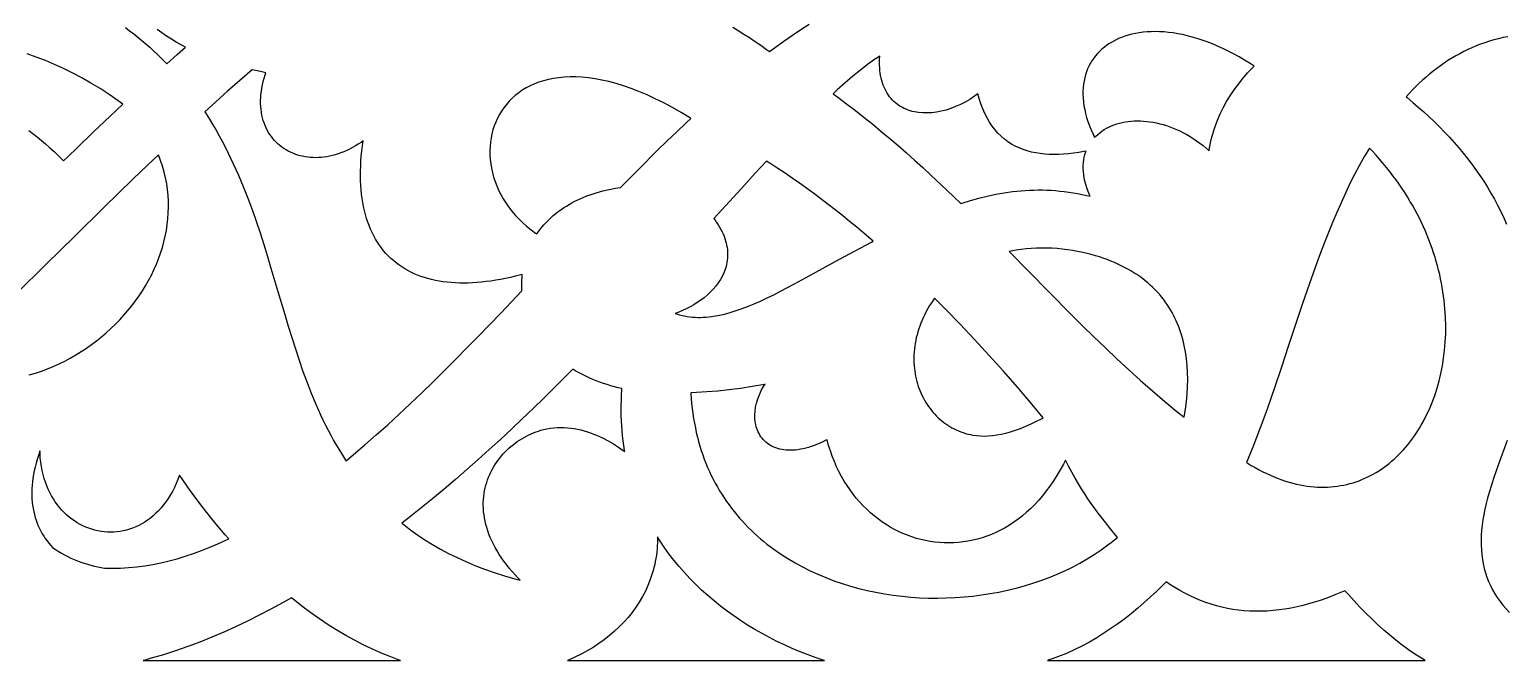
# Model space of a CAD drawing. Extents: x -340 to 340, y -265 to 265.
# Drawn here: x -66.6 to -1.4, y 155.2 to 183.1 of the extents above; entities that cross this region are included whole.
import ezdxf

# ---------------------------------------------------------------- set-up
doc = ezdxf.new("R2010")
doc.units = 0
doc.layers.add('LAYER_1', color=18, linetype='CONTINUOUS')

msp = doc.modelspace()

# ---------------------------------------------------------------- linework, layer by layer
at = {"layer": 'LAYER_1'}
for points in [[(-62.384, 183.176), (-62.202, 183.041), (-62.021, 182.901), (-61.842, 182.759), (-61.664, 182.612), (-61.489, 182.462), (-61.315, 182.308), (-61.143, 182.15), (-60.973, 181.988), (-60.805, 181.823), (-60.639, 181.653), (-60.563, 181.574), (-60.102, 181.984), (-59.727, 182.311), (-59.924, 182.413), (-60.142, 182.534), (-60.356, 182.663), (-60.567, 182.799), (-60.775, 182.943), (-60.98, 183.095)], [(-35.559, 183.197), (-35.314, 183.049), (-35.067, 182.895), (-34.818, 182.735), (-34.568, 182.568), (-34.316, 182.395), (-34.062, 182.215), (-33.927, 182.117), (-33.672, 182.308), (-33.297, 182.579), (-32.923, 182.841), (-32.548, 183.092), (-32.174, 183.333)], [(-1.312, 182.777), (-1.522, 182.734), (-1.728, 182.685), (-1.931, 182.632), (-2.131, 182.573), (-2.328, 182.509), (-2.521, 182.441), (-2.711, 182.367), (-2.899, 182.288), (-3.083, 182.205), (-3.264, 182.117), (-3.443, 182.024), (-3.618, 181.927), (-3.791, 181.825), (-3.961, 181.719), (-4.129, 181.609), (-4.294, 181.494), (-4.456, 181.375), (-4.616, 181.251), (-4.773, 181.124), (-4.927, 180.992), (-5.08, 180.857), (-5.23, 180.718), (-5.377, 180.575), (-5.522, 180.428), (-5.665, 180.277), (-5.806, 180.123), (-5.81, 180.119), (-5.767, 180.084), (-5.516, 179.875), (-5.27, 179.663), (-5.028, 179.448), (-4.792, 179.231), (-4.561, 179.01), (-4.335, 178.788), (-4.114, 178.562), (-3.899, 178.333), (-3.689, 178.101), (-3.485, 177.866), (-3.286, 177.628), (-3.094, 177.387), (-2.907, 177.142), (-2.725, 176.893), (-2.55, 176.642), (-2.381, 176.386), (-2.218, 176.128), (-2.061, 175.865), (-1.91, 175.598), (-1.766, 175.328), (-1.628, 175.054), (-1.496, 174.776), (-1.371, 174.494)], [(-66.658, 178.631), (-66.472, 178.492), (-66.286, 178.346), (-66.1, 178.193), (-65.913, 178.034), (-65.726, 177.868), (-65.539, 177.696), (-65.351, 177.516), (-65.163, 177.33), (-65.118, 177.283), (-64.904, 177.498), (-64.539, 177.856), (-63.802, 178.566), (-63.061, 179.265), (-62.498, 179.792), (-62.706, 179.944), (-63.107, 180.222), (-63.508, 180.482), (-63.911, 180.727), (-64.313, 180.957), (-64.716, 181.17), (-65.118, 181.369), (-65.521, 181.552), (-65.924, 181.721), (-66.326, 181.874), (-66.728, 182.013)], [(-66.634, 167.823), (-66.364, 167.904), (-66.098, 167.994), (-65.835, 168.093), (-65.575, 168.2), (-65.32, 168.316), (-65.069, 168.439), (-64.822, 168.57), (-64.579, 168.709), (-64.342, 168.855), (-64.109, 169.008), (-63.882, 169.168), (-63.66, 169.335), (-63.444, 169.508), (-63.233, 169.687), (-63.029, 169.873), (-62.831, 170.064), (-62.639, 170.26), (-62.454, 170.462), (-62.276, 170.669), (-62.105, 170.881), (-61.942, 171.097), (-61.786, 171.317), (-61.638, 171.542), (-61.498, 171.77), (-61.366, 172.002), (-61.242, 172.238), (-61.127, 172.476), (-61.021, 172.717), (-60.923, 172.962), (-60.835, 173.208), (-60.756, 173.457), (-60.687, 173.707), (-60.628, 173.96), (-60.579, 174.214), (-60.539, 174.469), (-60.51, 174.725), (-60.492, 174.983), (-60.484, 175.241), (-60.488, 175.499), (-60.502, 175.757), (-60.528, 176.016), (-60.565, 176.274), (-60.614, 176.533), (-60.675, 176.79), (-60.748, 177.047), (-60.834, 177.303), (-60.93, 177.552), (-61.412, 177.093), (-62.06, 176.472), (-63.345, 175.222), (-64.623, 173.965), (-65.899, 172.703), (-67.179, 171.437)], [(-1.35, 164.927), (-1.742, 163.835), (-1.942, 163.249), (-2.041, 162.944), (-2.139, 162.63), (-2.212, 162.38), (-2.277, 162.135), (-2.333, 161.893), (-2.381, 161.654), (-2.421, 161.419), (-2.453, 161.188), (-2.476, 160.96), (-2.491, 160.736), (-2.498, 160.515), (-2.496, 160.298), (-2.485, 160.085), (-2.466, 159.875), (-2.438, 159.669), (-2.401, 159.467), (-2.355, 159.268), (-2.301, 159.073), (-2.237, 158.882), (-2.164, 158.694), (-2.083, 158.51), (-1.991, 158.329), (-1.891, 158.152), (-1.78, 157.978), (-1.66, 157.808), (-1.53, 157.641), (-1.39, 157.477), (-1.24, 157.317)]]:
    msp.add_lwpolyline(points, dxfattribs=at)
for points in [[(-19.57, 178.325), (-19.519, 178.379), (-19.433, 178.459), (-19.343, 178.534), (-19.248, 178.604), (-19.148, 178.669), (-19.045, 178.729), (-18.937, 178.784), (-18.826, 178.834), (-18.711, 178.879), (-18.593, 178.919), (-18.472, 178.954), (-18.347, 178.984), (-18.22, 179.008), (-18.091, 179.028), (-17.958, 179.042), (-17.824, 179.051), (-17.688, 179.055), (-17.549, 179.053), (-17.409, 179.047), (-17.267, 179.034), (-17.124, 179.017), (-16.98, 178.994), (-16.834, 178.965), (-16.688, 178.931), (-16.541, 178.891), (-16.393, 178.846), (-16.245, 178.795), (-16.096, 178.738), (-15.948, 178.676), (-15.799, 178.608), (-15.651, 178.533), (-15.503, 178.453), (-15.356, 178.367), (-15.21, 178.275), (-15.065, 178.177), (-14.92, 178.072), (-14.778, 177.962), (-14.636, 177.845), (-14.515, 177.738), (-14.507, 177.79), (-14.48, 177.938), (-14.45, 178.086), (-14.416, 178.233), (-14.379, 178.379), (-14.338, 178.523), (-14.293, 178.667), (-14.245, 178.81), (-14.139, 179.09), (-14.019, 179.366), (-13.886, 179.638), (-13.739, 179.905), (-13.579, 180.168), (-13.406, 180.426), (-13.22, 180.68), (-13.022, 180.929), (-12.811, 181.174), (-12.588, 181.414), (-12.527, 181.475), (-12.699, 181.587), (-12.944, 181.738), (-13.187, 181.88), (-13.428, 182.013), (-13.667, 182.137), (-13.903, 182.252), (-14.137, 182.358), (-14.368, 182.456), (-14.596, 182.545), (-14.822, 182.625), (-15.044, 182.698), (-15.264, 182.762), (-15.479, 182.819), (-15.692, 182.867), (-15.901, 182.908), (-16.106, 182.942), (-16.307, 182.967), (-16.505, 182.986), (-16.698, 182.997), (-16.887, 183.002), (-17.072, 182.999), (-17.252, 182.99), (-17.428, 182.974), (-17.598, 182.952), (-17.765, 182.923), (-17.926, 182.888), (-18.082, 182.847), (-18.233, 182.8), (-18.379, 182.748), (-18.519, 182.69), (-18.654, 182.626), (-18.784, 182.557), (-18.907, 182.483), (-19.026, 182.403), (-19.138, 182.319), (-19.245, 182.23), (-19.345, 182.136), (-19.44, 182.038), (-19.528, 181.935), (-19.611, 181.828), (-19.687, 181.716), (-19.757, 181.6), (-19.821, 181.48), (-19.878, 181.355), (-19.928, 181.226), (-19.972, 181.094), (-20.009, 180.957), (-20.039, 180.816), (-20.062, 180.671), (-20.078, 180.522), (-20.086, 180.37), (-20.087, 180.214), (-20.08, 180.054), (-20.065, 179.891), (-20.042, 179.724), (-20.01, 179.554), (-19.971, 179.38), (-19.922, 179.204), (-19.865, 179.024), (-19.799, 178.842), (-19.725, 178.657), (-19.64, 178.469)], [(-19.949, 177.715), (-20.042, 177.697), (-20.271, 177.658), (-20.497, 177.626), (-20.719, 177.6), (-20.938, 177.581), (-21.154, 177.57), (-21.366, 177.567), (-21.573, 177.571), (-21.777, 177.584), (-21.977, 177.606), (-22.173, 177.637), (-22.364, 177.677), (-22.55, 177.727), (-22.731, 177.787), (-22.908, 177.858), (-23.079, 177.939), (-23.244, 178.031), (-23.402, 178.135), (-23.555, 178.249), (-23.701, 178.376), (-23.839, 178.514), (-23.971, 178.664), (-24.094, 178.826), (-24.211, 178.999), (-24.319, 179.185), (-24.419, 179.383), (-24.511, 179.593), (-24.596, 179.815), (-24.672, 180.051), (-24.726, 180.251), (-24.878, 180.141), (-25.085, 180.007), (-25.293, 179.887), (-25.503, 179.779), (-25.713, 179.685), (-25.924, 179.604), (-26.134, 179.536), (-26.343, 179.482), (-26.55, 179.442), (-26.755, 179.416), (-26.956, 179.404), (-27.154, 179.406), (-27.346, 179.423), (-27.442, 179.438), (-27.535, 179.456), (-27.627, 179.477), (-27.717, 179.503), (-27.806, 179.532), (-27.892, 179.566), (-27.977, 179.603), (-28.059, 179.645), (-28.14, 179.69), (-28.217, 179.74), (-28.293, 179.793), (-28.365, 179.851), (-28.435, 179.912), (-28.501, 179.977), (-28.565, 180.047), (-28.625, 180.12), (-28.682, 180.197), (-28.735, 180.278), (-28.785, 180.362), (-28.831, 180.45), (-28.873, 180.542), (-28.912, 180.638), (-28.946, 180.737), (-28.976, 180.839), (-29.003, 180.945), (-29.025, 181.054), (-29.043, 181.167), (-29.057, 181.283), (-29.066, 181.403), (-29.072, 181.526), (-29.072, 181.652), (-29.069, 181.782), (-29.06, 181.917), (-29.144, 181.863), (-29.293, 181.762), (-29.602, 181.541), (-29.92, 181.296), (-30.25, 181.027), (-30.59, 180.736), (-30.94, 180.423), (-31.122, 180.254), (-30.921, 180.108), (-30.527, 179.813), (-30.138, 179.514), (-29.753, 179.211), (-29.372, 178.903), (-28.995, 178.592), (-28.622, 178.278), (-28.252, 177.96), (-27.886, 177.639), (-27.523, 177.314), (-27.162, 176.988), (-26.805, 176.658), (-26.098, 175.993), (-25.485, 175.402), (-25.426, 175.42), (-25.056, 175.533), (-24.684, 175.637), (-24.313, 175.728), (-23.941, 175.808), (-23.568, 175.874), (-23.196, 175.927), (-23.008, 175.949), (-22.82, 175.967), (-22.632, 175.981), (-22.444, 175.991), (-22.255, 175.998), (-22.065, 176.001), (-21.875, 176), (-21.684, 175.995), (-21.492, 175.986), (-21.3, 175.973), (-21.106, 175.955), (-20.912, 175.934), (-20.717, 175.908), (-20.521, 175.877), (-20.324, 175.843), (-20.126, 175.803), (-19.927, 175.759), (-19.766, 175.72), (-19.796, 175.785), (-19.86, 175.939), (-19.915, 176.091), (-19.962, 176.24), (-20, 176.386), (-20.031, 176.53), (-20.054, 176.671), (-20.068, 176.81), (-20.075, 176.945), (-20.074, 177.078), (-20.066, 177.207), (-20.05, 177.333), (-20.027, 177.456), (-19.997, 177.575), (-19.959, 177.69)], [(-51.985, 176.212), (-51.995, 176.415), (-51.999, 176.622), (-51.998, 176.834), (-51.993, 177.05), (-51.982, 177.27), (-51.966, 177.494), (-51.945, 177.723), (-51.919, 177.956), (-51.891, 178.167), (-51.977, 178.106), (-52.103, 178.023), (-52.229, 177.945), (-52.356, 177.873), (-52.483, 177.807), (-52.61, 177.746), (-52.737, 177.691), (-52.864, 177.641), (-52.991, 177.596), (-53.117, 177.557), (-53.243, 177.523), (-53.368, 177.494), (-53.493, 177.471), (-53.617, 177.452), (-53.74, 177.439), (-53.862, 177.431), (-53.982, 177.428), (-54.102, 177.43), (-54.22, 177.438), (-54.336, 177.45), (-54.451, 177.466), (-54.563, 177.488), (-54.674, 177.515), (-54.783, 177.546), (-54.889, 177.582), (-54.994, 177.623), (-55.095, 177.668), (-55.194, 177.718), (-55.29, 177.772), (-55.383, 177.831), (-55.473, 177.894), (-55.56, 177.962), (-55.644, 178.033), (-55.724, 178.109), (-55.8, 178.189), (-55.872, 178.273), (-55.941, 178.361), (-56.005, 178.452), (-56.065, 178.548), (-56.121, 178.647), (-56.172, 178.749), (-56.219, 178.855), (-56.261, 178.965), (-56.298, 179.077), (-56.33, 179.193), (-56.357, 179.312), (-56.379, 179.434), (-56.396, 179.558), (-56.408, 179.686), (-56.414, 179.816), (-56.414, 179.949), (-56.409, 180.084), (-56.398, 180.222), (-56.382, 180.362), (-56.36, 180.505), (-56.331, 180.65), (-56.297, 180.797), (-56.256, 180.946), (-56.21, 181.097), (-56.18, 181.182), (-56.42, 181.231), (-56.791, 181.312), (-57.336, 180.84), (-57.876, 180.363), (-58.415, 179.881), (-58.884, 179.455), (-58.823, 179.363), (-58.673, 179.124), (-58.526, 178.884), (-58.385, 178.642), (-58.248, 178.399), (-58.115, 178.154), (-57.986, 177.908), (-57.861, 177.661), (-57.74, 177.412), (-57.622, 177.162), (-57.398, 176.66), (-57.186, 176.153), (-56.985, 175.644), (-56.795, 175.131), (-56.614, 174.617), (-56.441, 174.101), (-56.275, 173.583), (-56.114, 173.066), (-55.957, 172.548), (-55.652, 171.515), (-55.349, 170.489), (-55.196, 169.979), (-55.04, 169.473), (-54.88, 168.971), (-54.715, 168.473), (-54.543, 167.98), (-54.364, 167.493), (-54.176, 167.011), (-53.978, 166.536), (-53.769, 166.067), (-53.66, 165.837), (-53.548, 165.607), (-53.433, 165.38), (-53.314, 165.155), (-53.191, 164.932), (-53.065, 164.711), (-52.935, 164.492), (-52.801, 164.276), (-52.662, 164.062), (-52.642, 164.031), (-52.308, 164.307), (-51.806, 164.735), (-51.304, 165.175), (-50.802, 165.625), (-50.301, 166.085), (-49.8, 166.555), (-49.299, 167.033), (-48.799, 167.519), (-48.299, 168.012), (-47.799, 168.512), (-47.3, 169.017), (-46.802, 169.526), (-45.806, 170.558), (-44.873, 171.536), (-44.875, 171.581), (-44.88, 171.717), (-44.879, 171.856), (-44.875, 171.996), (-44.866, 172.137), (-44.853, 172.267), (-45.148, 172.189), (-45.373, 172.136), (-45.594, 172.088), (-45.812, 172.046), (-46.027, 172.008), (-46.238, 171.976), (-46.447, 171.948), (-46.652, 171.925), (-46.854, 171.907), (-47.054, 171.894), (-47.249, 171.886), (-47.442, 171.883), (-47.631, 171.885), (-47.817, 171.892), (-48, 171.904), (-48.179, 171.921), (-48.355, 171.943), (-48.527, 171.97), (-48.696, 172.001), (-48.862, 172.038), (-49.023, 172.08), (-49.182, 172.127), (-49.336, 172.179), (-49.487, 172.236), (-49.634, 172.299), (-49.777, 172.366), (-49.916, 172.438), (-50.051, 172.516), (-50.183, 172.598), (-50.31, 172.686), (-50.433, 172.778), (-50.551, 172.876), (-50.665, 172.978), (-50.775, 173.086), (-50.881, 173.198), (-50.982, 173.316), (-51.078, 173.438), (-51.17, 173.564), (-51.257, 173.696), (-51.339, 173.832), (-51.417, 173.973), (-51.489, 174.119), (-51.557, 174.269), (-51.621, 174.423), (-51.679, 174.582), (-51.733, 174.746), (-51.781, 174.914), (-51.825, 175.086), (-51.864, 175.263), (-51.898, 175.444), (-51.927, 175.63), (-51.952, 175.819), (-51.971, 176.014)], [(-44.854, 180.407), (-45.013, 180.297), (-45.163, 180.179), (-45.304, 180.054), (-45.435, 179.921), (-45.557, 179.783), (-45.67, 179.638), (-45.774, 179.487), (-45.868, 179.33), (-45.953, 179.169), (-46.028, 179.002), (-46.094, 178.832), (-46.151, 178.657), (-46.197, 178.478), (-46.235, 178.296), (-46.262, 178.111), (-46.28, 177.923), (-46.287, 177.733), (-46.285, 177.542), (-46.273, 177.349), (-46.251, 177.155), (-46.218, 176.96), (-46.176, 176.766), (-46.123, 176.571), (-46.059, 176.377), (-45.986, 176.184), (-45.902, 175.993), (-45.807, 175.803), (-45.702, 175.615), (-45.586, 175.43), (-45.459, 175.248), (-45.321, 175.069), (-45.173, 174.894), (-45.014, 174.724), (-44.843, 174.558), (-44.662, 174.396), (-44.469, 174.24), (-44.265, 174.09), (-44.215, 174.057), (-44.17, 174.124), (-44.084, 174.24), (-43.994, 174.353), (-43.901, 174.462), (-43.803, 174.568), (-43.702, 174.67), (-43.598, 174.769), (-43.491, 174.865), (-43.38, 174.956), (-43.266, 175.045), (-43.15, 175.129), (-43.031, 175.211), (-42.909, 175.289), (-42.785, 175.363), (-42.659, 175.434), (-42.531, 175.502), (-42.401, 175.566), (-42.269, 175.627), (-42.135, 175.684), (-41.999, 175.738), (-41.861, 175.789), (-41.585, 175.88), (-41.303, 175.958), (-41.018, 176.023), (-40.731, 176.074), (-40.515, 176.103), (-39.719, 176.913), (-38.876, 177.754), (-38.454, 178.166), (-38.033, 178.571), (-37.612, 178.97), (-37.403, 179.165), (-37.429, 179.178), (-37.836, 179.425), (-38.226, 179.647), (-38.608, 179.85), (-38.98, 180.035), (-39.344, 180.202), (-39.699, 180.353), (-40.045, 180.486), (-40.382, 180.603), (-40.71, 180.703), (-41.029, 180.789), (-41.338, 180.859), (-41.638, 180.914), (-41.929, 180.955), (-42.211, 180.983), (-42.483, 180.997), (-42.746, 180.998), (-42.999, 180.988), (-43.243, 180.965), (-43.478, 180.93), (-43.702, 180.885), (-43.918, 180.829), (-44.124, 180.763), (-44.32, 180.688), (-44.508, 180.603), (-44.685, 180.509)], [(-4.153, 171.305), (-4.18, 171.495), (-4.212, 171.685), (-4.246, 171.875), (-4.285, 172.066), (-4.327, 172.258), (-4.373, 172.449), (-4.422, 172.641), (-4.476, 172.833), (-4.533, 173.025), (-4.594, 173.218), (-4.659, 173.41), (-4.728, 173.603), (-4.801, 173.795), (-4.878, 173.987), (-4.959, 174.179), (-5.043, 174.371), (-5.132, 174.562), (-5.225, 174.753), (-5.323, 174.944), (-5.424, 175.134), (-5.53, 175.323), (-5.639, 175.512), (-5.754, 175.7), (-5.872, 175.888), (-5.995, 176.075), (-6.122, 176.261), (-6.253, 176.446), (-6.389, 176.63), (-6.529, 176.813), (-6.674, 176.995), (-6.824, 177.176), (-6.978, 177.356), (-7.136, 177.534), (-7.299, 177.712), (-7.434, 177.853), (-7.648, 177.49), (-7.869, 177.095), (-8.083, 176.691), (-8.29, 176.28), (-8.491, 175.861), (-8.686, 175.436), (-8.876, 175.004), (-9.061, 174.567), (-9.241, 174.125), (-9.416, 173.679), (-9.588, 173.228), (-9.756, 172.774), (-9.92, 172.318), (-10.082, 171.859), (-10.399, 170.935), (-10.708, 170.009), (-11.013, 169.084), (-11.317, 168.164), (-11.622, 167.255), (-11.933, 166.359), (-12.091, 165.918), (-12.252, 165.482), (-12.415, 165.051), (-12.582, 164.627), (-12.752, 164.209), (-12.86, 163.955), (-12.826, 163.933), (-12.652, 163.827), (-12.48, 163.727), (-12.308, 163.633), (-12.138, 163.545), (-11.969, 163.463), (-11.8, 163.386), (-11.633, 163.314), (-11.467, 163.248), (-11.302, 163.188), (-11.139, 163.133), (-10.976, 163.083), (-10.815, 163.039), (-10.655, 163), (-10.497, 162.965), (-10.339, 162.936), (-10.184, 162.912), (-10.029, 162.893), (-9.876, 162.878), (-9.724, 162.869), (-9.574, 162.864), (-9.425, 162.863), (-9.278, 162.868), (-9.132, 162.876), (-8.988, 162.89), (-8.845, 162.907), (-8.704, 162.929), (-8.564, 162.955), (-8.426, 162.986), (-8.29, 163.02), (-8.155, 163.059), (-8.022, 163.102), (-7.89, 163.149), (-7.76, 163.2), (-7.632, 163.254), (-7.506, 163.313), (-7.381, 163.375), (-7.258, 163.441), (-7.137, 163.511), (-7.018, 163.585), (-6.9, 163.662), (-6.785, 163.743), (-6.671, 163.827), (-6.559, 163.915), (-6.45, 164.006), (-6.342, 164.1), (-6.236, 164.198), (-6.132, 164.299), (-6.031, 164.403), (-5.931, 164.51), (-5.834, 164.621), (-5.739, 164.734), (-5.646, 164.851), (-5.556, 164.97), (-5.467, 165.093), (-5.382, 165.218), (-5.298, 165.346), (-5.217, 165.476), (-5.138, 165.609), (-5.063, 165.744), (-4.917, 166.025), (-4.783, 166.314), (-4.659, 166.612), (-4.545, 166.919), (-4.443, 167.234), (-4.353, 167.557), (-4.274, 167.888), (-4.207, 168.225), (-4.152, 168.569), (-4.109, 168.919), (-4.079, 169.274), (-4.062, 169.634), (-4.059, 169.999), (-4.068, 170.368), (-4.092, 170.741), (-4.129, 171.117)], [(-32.184, 172.198), (-30.848, 172.937), (-30.149, 173.317), (-29.43, 173.694), (-29.352, 173.735), (-29.447, 173.817), (-29.762, 174.086), (-30.078, 174.351), (-30.394, 174.611), (-30.711, 174.867), (-31.027, 175.118), (-31.343, 175.364), (-31.66, 175.605), (-31.977, 175.842), (-32.294, 176.074), (-32.611, 176.302), (-32.928, 176.524), (-33.246, 176.742), (-33.564, 176.955), (-33.881, 177.163), (-34.06, 177.277), (-34.561, 176.738), (-35.192, 176.053), (-36.393, 174.738), (-36.34, 174.668), (-36.268, 174.565), (-36.2, 174.462), (-36.138, 174.359), (-36.082, 174.257), (-36.03, 174.156), (-35.984, 174.055), (-35.942, 173.954), (-35.906, 173.854), (-35.874, 173.754), (-35.848, 173.655), (-35.826, 173.557), (-35.809, 173.459), (-35.796, 173.362), (-35.788, 173.266), (-35.784, 173.171), (-35.785, 173.077), (-35.791, 172.984), (-35.8, 172.892), (-35.813, 172.801), (-35.831, 172.711), (-35.852, 172.623), (-35.878, 172.534), (-35.938, 172.367), (-36.012, 172.203), (-36.098, 172.046), (-36.196, 171.895), (-36.304, 171.75), (-36.422, 171.612), (-36.548, 171.481), (-36.682, 171.356), (-36.824, 171.238), (-36.971, 171.126), (-37.124, 171.021), (-37.282, 170.923), (-37.444, 170.832), (-37.609, 170.748), (-37.777, 170.671), (-37.946, 170.602), (-38.095, 170.547), (-38.023, 170.522), (-37.911, 170.487), (-37.798, 170.457), (-37.685, 170.431), (-37.57, 170.41), (-37.455, 170.393), (-37.338, 170.38), (-37.221, 170.372), (-37.102, 170.367), (-36.982, 170.367), (-36.861, 170.371), (-36.739, 170.378), (-36.616, 170.389), (-36.493, 170.404), (-36.238, 170.445), (-35.981, 170.501), (-35.718, 170.569), (-35.45, 170.651), (-35.178, 170.745), (-34.9, 170.85), (-34.618, 170.966), (-34.331, 171.092), (-34.039, 171.228), (-33.742, 171.372), (-33.441, 171.524), (-32.822, 171.85)], [(-19.189, 172.981), (-19.361, 173.038), (-19.538, 173.092), (-19.719, 173.143), (-19.905, 173.191), (-20.095, 173.236), (-20.321, 173.283), (-20.548, 173.324), (-20.775, 173.359), (-21.004, 173.387), (-21.232, 173.408), (-21.461, 173.423), (-21.689, 173.431), (-21.917, 173.433), (-22.144, 173.428), (-22.37, 173.416), (-22.595, 173.397), (-22.818, 173.371), (-23.04, 173.339), (-23.259, 173.299), (-23.352, 173.279), (-21.6, 171.499), (-20.604, 170.496), (-20.103, 169.999), (-19.6, 169.507), (-19.093, 169.018), (-18.582, 168.534), (-18.064, 168.055), (-17.54, 167.582), (-17.009, 167.114), (-16.469, 166.652), (-15.92, 166.197), (-15.617, 165.955), (-15.613, 165.974), (-15.559, 166.312), (-15.516, 166.645), (-15.485, 166.974), (-15.466, 167.298), (-15.458, 167.617), (-15.463, 167.931), (-15.481, 168.239), (-15.511, 168.541), (-15.553, 168.838), (-15.579, 168.982), (-15.608, 169.126), (-15.641, 169.268), (-15.677, 169.408), (-15.716, 169.546), (-15.758, 169.683), (-15.804, 169.818), (-15.853, 169.95), (-15.906, 170.081), (-15.961, 170.21), (-16.021, 170.337), (-16.083, 170.462), (-16.149, 170.585), (-16.219, 170.706), (-16.292, 170.825), (-16.369, 170.942), (-16.449, 171.057), (-16.533, 171.169), (-16.62, 171.28), (-16.711, 171.388), (-16.806, 171.494), (-16.905, 171.597), (-17.007, 171.699), (-17.113, 171.798), (-17.223, 171.895), (-17.337, 171.989), (-17.455, 172.081), (-17.577, 172.17), (-17.703, 172.257), (-17.833, 172.342), (-17.967, 172.424), (-18.105, 172.503), (-18.247, 172.579), (-18.393, 172.653), (-18.544, 172.725), (-18.699, 172.793), (-18.858, 172.859), (-19.021, 172.922)], [(-22.378, 165.658), (-22.135, 165.775), (-21.885, 165.904), (-21.838, 165.93), (-22.324, 166.513), (-22.962, 167.261), (-23.6, 167.99), (-24.237, 168.701), (-24.875, 169.394), (-25.515, 170.07), (-26.158, 170.73), (-26.641, 171.212), (-26.692, 171.141), (-26.778, 171.014), (-26.859, 170.886), (-26.935, 170.758), (-27.007, 170.63), (-27.074, 170.502), (-27.136, 170.373), (-27.194, 170.244), (-27.247, 170.115), (-27.296, 169.987), (-27.34, 169.858), (-27.38, 169.73), (-27.416, 169.602), (-27.448, 169.474), (-27.475, 169.347), (-27.498, 169.22), (-27.518, 169.093), (-27.533, 168.968), (-27.544, 168.843), (-27.552, 168.719), (-27.556, 168.595), (-27.556, 168.473), (-27.552, 168.352), (-27.544, 168.232), (-27.533, 168.112), (-27.519, 167.995), (-27.5, 167.878), (-27.479, 167.763), (-27.454, 167.649), (-27.425, 167.537), (-27.394, 167.426), (-27.359, 167.317), (-27.32, 167.21), (-27.279, 167.104), (-27.235, 167.001), (-27.187, 166.899), (-27.137, 166.8), (-27.084, 166.702), (-27.027, 166.607), (-26.968, 166.514), (-26.907, 166.423), (-26.842, 166.335), (-26.775, 166.249), (-26.705, 166.166), (-26.633, 166.086), (-26.558, 166.008), (-26.48, 165.933), (-26.401, 165.86), (-26.318, 165.791), (-26.234, 165.725), (-26.147, 165.661), (-26.058, 165.601), (-25.967, 165.544), (-25.874, 165.49), (-25.779, 165.439), (-25.681, 165.392), (-25.582, 165.349), (-25.481, 165.308), (-25.377, 165.272), (-25.272, 165.239), (-25.165, 165.21), (-25.056, 165.184), (-24.947, 165.163), (-24.785, 165.14), (-24.619, 165.126), (-24.447, 165.122), (-24.268, 165.128), (-24.084, 165.143), (-23.894, 165.169), (-23.697, 165.205), (-23.494, 165.252), (-23.284, 165.31), (-23.068, 165.38), (-22.845, 165.461), (-22.615, 165.553)], [(-45.178, 158.806), (-44.944, 158.744), (-45.026, 158.827), (-45.17, 158.98), (-45.306, 159.133), (-45.434, 159.285), (-45.555, 159.437), (-45.669, 159.589), (-45.776, 159.74), (-45.875, 159.891), (-45.967, 160.041), (-46.052, 160.19), (-46.131, 160.339), (-46.203, 160.487), (-46.268, 160.635), (-46.326, 160.781), (-46.378, 160.927), (-46.424, 161.072), (-46.464, 161.215), (-46.497, 161.358), (-46.525, 161.499), (-46.546, 161.639), (-46.562, 161.778), (-46.572, 161.915), (-46.577, 162.051), (-46.576, 162.185), (-46.57, 162.317), (-46.558, 162.448), (-46.542, 162.577), (-46.52, 162.704), (-46.494, 162.829), (-46.463, 162.951), (-46.428, 163.072), (-46.388, 163.191), (-46.344, 163.307), (-46.296, 163.421), (-46.243, 163.532), (-46.187, 163.641), (-46.128, 163.748), (-46.064, 163.852), (-45.998, 163.953), (-45.927, 164.052), (-45.854, 164.147), (-45.778, 164.24), (-45.699, 164.331), (-45.617, 164.418), (-45.532, 164.502), (-45.445, 164.583), (-45.356, 164.662), (-45.264, 164.737), (-45.17, 164.809), (-45.074, 164.878), (-44.977, 164.943), (-44.877, 165.005), (-44.776, 165.064), (-44.673, 165.12), (-44.569, 165.172), (-44.463, 165.22), (-44.357, 165.265), (-44.249, 165.307), (-44.14, 165.344), (-44.031, 165.378), (-43.92, 165.409), (-43.768, 165.443), (-43.614, 165.47), (-43.461, 165.488), (-43.308, 165.499), (-43.156, 165.503), (-43.004, 165.499), (-42.854, 165.489), (-42.704, 165.473), (-42.556, 165.451), (-42.41, 165.423), (-42.265, 165.39), (-42.122, 165.352), (-41.981, 165.31), (-41.842, 165.263), (-41.705, 165.212), (-41.571, 165.158), (-41.439, 165.101), (-41.309, 165.04), (-41.061, 164.912), (-40.825, 164.775), (-40.602, 164.632), (-40.395, 164.485), (-40.326, 164.432), (-40.336, 164.487), (-40.37, 164.7), (-40.399, 164.914), (-40.424, 165.131), (-40.445, 165.349), (-40.462, 165.57), (-40.475, 165.791), (-40.483, 166.015), (-40.486, 166.24), (-40.485, 166.467), (-40.479, 166.696), (-40.469, 166.927), (-40.455, 167.159), (-40.45, 167.217), (-40.613, 167.255), (-40.78, 167.298), (-40.945, 167.345), (-41.109, 167.395), (-41.27, 167.449), (-41.43, 167.505), (-41.588, 167.566), (-41.744, 167.629), (-41.897, 167.695), (-42.048, 167.765), (-42.197, 167.839), (-42.343, 167.915), (-42.487, 167.995), (-42.627, 168.077), (-42.973, 167.728), (-43.437, 167.264), (-43.905, 166.802), (-44.378, 166.342), (-44.855, 165.884), (-45.337, 165.428), (-45.822, 164.976), (-46.312, 164.527), (-46.806, 164.082), (-47.304, 163.641), (-47.806, 163.206), (-48.311, 162.775), (-48.821, 162.351), (-49.335, 161.933), (-49.852, 161.521), (-50.174, 161.271), (-50.08, 161.194), (-49.783, 160.967), (-49.474, 160.746), (-49.153, 160.532), (-48.819, 160.326), (-48.472, 160.126), (-48.111, 159.933), (-47.737, 159.748), (-47.348, 159.571), (-46.945, 159.402), (-46.527, 159.24), (-46.093, 159.087), (-45.644, 158.942)], [(-19.584, 159.886), (-19.278, 160.091), (-18.981, 160.306), (-18.837, 160.417), (-18.694, 160.53), (-18.563, 160.639), (-18.872, 161.018), (-19.242, 161.488), (-19.41, 161.708), (-19.568, 161.923), (-19.719, 162.135), (-19.864, 162.347), (-20.005, 162.563), (-20.145, 162.785), (-20.284, 163.016), (-20.426, 163.26), (-20.571, 163.519), (-20.722, 163.797), (-20.862, 164.063), (-20.952, 163.882), (-21.093, 163.624), (-21.239, 163.376), (-21.39, 163.138), (-21.546, 162.91), (-21.706, 162.693), (-21.872, 162.486), (-22.041, 162.289), (-22.215, 162.102), (-22.393, 161.925), (-22.574, 161.758), (-22.759, 161.601), (-22.947, 161.454), (-23.138, 161.317), (-23.332, 161.189), (-23.529, 161.071), (-23.727, 160.963), (-23.928, 160.864), (-24.131, 160.775), (-24.336, 160.696), (-24.542, 160.626), (-24.749, 160.565), (-24.957, 160.514), (-25.166, 160.472), (-25.375, 160.439), (-25.585, 160.415), (-25.795, 160.4), (-26.004, 160.394), (-26.213, 160.398), (-26.421, 160.409), (-26.629, 160.43), (-26.835, 160.459), (-27.04, 160.497), (-27.243, 160.544), (-27.444, 160.599), (-27.644, 160.662), (-27.841, 160.733), (-28.036, 160.813), (-28.228, 160.9), (-28.417, 160.996), (-28.603, 161.1), (-28.785, 161.211), (-28.964, 161.33), (-29.139, 161.457), (-29.31, 161.592), (-29.477, 161.734), (-29.639, 161.883), (-29.797, 162.04), (-29.95, 162.204), (-30.098, 162.375), (-30.24, 162.554), (-30.377, 162.739), (-30.508, 162.932), (-30.633, 163.131), (-30.752, 163.337), (-30.864, 163.549), (-30.97, 163.768), (-31.069, 163.994), (-31.161, 164.226), (-31.246, 164.465), (-31.323, 164.709), (-31.393, 164.961), (-31.44, 164.936), (-31.575, 164.87), (-31.708, 164.809), (-31.839, 164.754), (-31.967, 164.705), (-32.092, 164.661), (-32.215, 164.622), (-32.335, 164.588), (-32.452, 164.56), (-32.567, 164.536), (-32.68, 164.518), (-32.789, 164.504), (-32.896, 164.496), (-33.001, 164.492), (-33.103, 164.493), (-33.202, 164.498), (-33.298, 164.509), (-33.391, 164.523), (-33.482, 164.543), (-33.57, 164.567), (-33.654, 164.595), (-33.736, 164.627), (-33.814, 164.664), (-33.889, 164.705), (-33.96, 164.75), (-34.028, 164.798), (-34.092, 164.85), (-34.153, 164.906), (-34.209, 164.965), (-34.262, 165.027), (-34.311, 165.093), (-34.356, 165.16), (-34.396, 165.231), (-34.433, 165.304), (-34.466, 165.379), (-34.494, 165.456), (-34.519, 165.535), (-34.539, 165.615), (-34.556, 165.697), (-34.569, 165.781), (-34.577, 165.866), (-34.582, 165.952), (-34.583, 166.041), (-34.573, 166.216), (-34.548, 166.396), (-34.508, 166.579), (-34.452, 166.762), (-34.381, 166.946), (-34.295, 167.129), (-34.193, 167.312), (-34.129, 167.409), (-34.158, 167.403), (-34.695, 167.309), (-35.218, 167.23), (-35.726, 167.164), (-36.219, 167.112), (-36.699, 167.073), (-37.163, 167.046), (-37.409, 167.038), (-37.407, 167.009), (-37.392, 166.782), (-37.373, 166.557), (-37.349, 166.337), (-37.32, 166.119), (-37.288, 165.904), (-37.251, 165.692), (-37.21, 165.483), (-37.166, 165.277), (-37.117, 165.074), (-37.064, 164.875), (-37.007, 164.678), (-36.946, 164.484), (-36.881, 164.293), (-36.813, 164.105), (-36.741, 163.92), (-36.666, 163.738), (-36.586, 163.559), (-36.504, 163.383), (-36.417, 163.21), (-36.328, 163.039), (-36.235, 162.872), (-36.138, 162.707), (-36.039, 162.546), (-35.936, 162.387), (-35.83, 162.231), (-35.721, 162.078), (-35.609, 161.927), (-35.494, 161.78), (-35.376, 161.636), (-35.255, 161.494), (-35.131, 161.355), (-35.004, 161.219), (-34.875, 161.086), (-34.743, 160.955), (-34.609, 160.828), (-34.471, 160.703), (-34.332, 160.581), (-34.189, 160.462), (-34.045, 160.345), (-33.898, 160.232), (-33.748, 160.121), (-33.597, 160.013), (-33.443, 159.908), (-33.287, 159.805), (-33.13, 159.706), (-32.807, 159.515), (-32.477, 159.335), (-32.14, 159.166), (-31.796, 159.009), (-31.446, 158.862), (-31.09, 158.727), (-30.728, 158.602), (-30.361, 158.489), (-29.99, 158.387), (-29.614, 158.295), (-29.235, 158.215), (-28.853, 158.145), (-28.467, 158.087), (-28.08, 158.039), (-27.69, 158.002), (-27.3, 157.976), (-26.908, 157.961), (-26.516, 157.957), (-26.124, 157.963), (-25.732, 157.98), (-25.341, 158.008), (-24.951, 158.047), (-24.564, 158.096), (-24.178, 158.156), (-23.796, 158.227), (-23.416, 158.308), (-23.041, 158.4), (-22.669, 158.502), (-22.302, 158.614), (-21.94, 158.737), (-21.583, 158.87), (-21.232, 159.014), (-20.888, 159.168), (-20.551, 159.332), (-20.22, 159.507), (-19.898, 159.691)], [(-64.757, 161.45), (-64.872, 161.54), (-64.984, 161.637), (-65.092, 161.739), (-65.196, 161.848), (-65.297, 161.962), (-65.392, 162.083), (-65.484, 162.209), (-65.57, 162.341), (-65.652, 162.479), (-65.728, 162.622), (-65.799, 162.771), (-65.864, 162.925), (-65.923, 163.085), (-65.977, 163.25), (-66.024, 163.42), (-66.065, 163.595), (-66.099, 163.775), (-66.126, 163.961), (-66.147, 164.151), (-66.16, 164.346), (-66.163, 164.463), (-66.172, 164.439), (-66.232, 164.264), (-66.287, 164.091), (-66.335, 163.921), (-66.378, 163.753), (-66.415, 163.587), (-66.446, 163.423), (-66.472, 163.262), (-66.493, 163.103), (-66.508, 162.947), (-66.518, 162.793), (-66.522, 162.641), (-66.521, 162.492), (-66.515, 162.346), (-66.504, 162.203), (-66.488, 162.062), (-66.467, 161.923), (-66.441, 161.788), (-66.411, 161.655), (-66.375, 161.525), (-66.335, 161.398), (-66.291, 161.273), (-66.241, 161.152), (-66.187, 161.033), (-66.129, 160.917), (-66.066, 160.804), (-65.999, 160.694), (-65.927, 160.587), (-65.851, 160.483), (-65.77, 160.382), (-65.686, 160.284), (-65.609, 160.202), (-65.49, 160.121), (-65.353, 160.033), (-65.215, 159.95), (-65.076, 159.872), (-64.935, 159.798), (-64.794, 159.729), (-64.65, 159.664), (-64.506, 159.604), (-64.36, 159.549), (-64.213, 159.497), (-64.064, 159.451), (-63.914, 159.408), (-63.763, 159.37), (-63.61, 159.336), (-63.455, 159.307), (-63.31, 159.284), (-63.142, 159.279), (-62.964, 159.277), (-62.605, 159.284), (-62.248, 159.305), (-61.89, 159.339), (-61.532, 159.386), (-61.174, 159.446), (-60.816, 159.519), (-60.457, 159.604), (-60.099, 159.701), (-59.741, 159.81), (-59.382, 159.931), (-59.024, 160.063), (-58.665, 160.206), (-58.307, 160.36), (-57.948, 160.524), (-57.825, 160.584), (-57.979, 160.757), (-58.308, 161.141), (-58.634, 161.538), (-58.957, 161.949), (-59.278, 162.375), (-59.597, 162.817), (-59.913, 163.274), (-59.995, 163.397), (-60.067, 163.204), (-60.144, 163.02), (-60.226, 162.843), (-60.313, 162.674), (-60.405, 162.513), (-60.501, 162.359), (-60.602, 162.213), (-60.706, 162.075), (-60.815, 161.944), (-60.927, 161.821), (-61.043, 161.706), (-61.162, 161.598), (-61.284, 161.498), (-61.409, 161.405), (-61.537, 161.32), (-61.667, 161.242), (-61.799, 161.172), (-61.933, 161.11), (-62.068, 161.055), (-62.205, 161.007), (-62.344, 160.967), (-62.483, 160.934), (-62.622, 160.908), (-62.763, 160.89), (-62.903, 160.879), (-63.043, 160.875), (-63.183, 160.878), (-63.323, 160.889), (-63.461, 160.906), (-63.599, 160.93), (-63.736, 160.961), (-63.871, 160.999), (-64.004, 161.044), (-64.136, 161.096), (-64.265, 161.154), (-64.392, 161.218), (-64.517, 161.289), (-64.638, 161.367)], [(-31.507, 155.2), (-31.517, 155.203), (-31.875, 155.323), (-32.229, 155.452), (-32.579, 155.588), (-32.925, 155.733), (-33.266, 155.885), (-33.603, 156.046), (-33.935, 156.214), (-34.262, 156.39), (-34.583, 156.574), (-34.899, 156.765), (-35.209, 156.964), (-35.513, 157.171), (-35.81, 157.385), (-36.101, 157.606), (-36.385, 157.835), (-36.662, 158.071), (-36.931, 158.314), (-37.193, 158.565), (-37.446, 158.822), (-37.692, 159.087), (-37.928, 159.358), (-38.157, 159.637), (-38.376, 159.922), (-38.586, 160.214), (-38.786, 160.512), (-38.884, 160.668), (-38.882, 160.558), (-38.885, 160.415), (-38.891, 160.273), (-38.901, 160.132), (-38.914, 159.992), (-38.932, 159.853), (-38.953, 159.714), (-38.978, 159.577), (-39.006, 159.441), (-39.038, 159.306), (-39.073, 159.172), (-39.112, 159.039), (-39.155, 158.908), (-39.201, 158.776), (-39.303, 158.521), (-39.418, 158.27), (-39.546, 158.024), (-39.687, 157.785), (-39.841, 157.552), (-40.006, 157.325), (-40.183, 157.105), (-40.372, 156.893), (-40.571, 156.688), (-40.782, 156.49), (-41.003, 156.3), (-41.234, 156.119), (-41.475, 155.946), (-41.726, 155.781), (-41.986, 155.625), (-42.255, 155.479), (-42.533, 155.342), (-42.819, 155.214), (-42.855, 155.2)], [(-4.964, 155.2), (-5.132, 155.299), (-5.419, 155.481), (-5.703, 155.674), (-5.982, 155.878), (-6.259, 156.091), (-6.532, 156.313), (-6.801, 156.545), (-7.068, 156.786), (-7.331, 157.035), (-7.592, 157.293), (-7.85, 157.558), (-8.105, 157.831), (-8.358, 158.112), (-8.51, 158.286), (-8.664, 158.218), (-8.952, 158.099), (-9.237, 157.988), (-9.519, 157.887), (-9.799, 157.795), (-10.076, 157.712), (-10.351, 157.638), (-10.623, 157.573), (-10.892, 157.517), (-11.16, 157.471), (-11.425, 157.433), (-11.687, 157.405), (-11.947, 157.386), (-12.205, 157.375), (-12.461, 157.374), (-12.714, 157.382), (-12.965, 157.399), (-13.214, 157.425), (-13.46, 157.46), (-13.705, 157.503), (-13.947, 157.556), (-14.187, 157.618), (-14.424, 157.688), (-14.66, 157.768), (-14.893, 157.856), (-15.124, 157.953), (-15.353, 158.058), (-15.58, 158.172), (-15.805, 158.295), (-16.028, 158.426), (-16.249, 158.566), (-16.414, 158.677), (-16.558, 158.532), (-16.825, 158.271), (-17.098, 158.015), (-17.376, 157.764), (-17.659, 157.519), (-17.947, 157.28), (-18.242, 157.048), (-18.542, 156.824), (-18.848, 156.608), (-19.16, 156.401), (-19.478, 156.203), (-19.803, 156.015), (-20.134, 155.837), (-20.472, 155.671), (-20.817, 155.516), (-21.168, 155.373), (-21.397, 155.288), (-21.626, 155.207), (-21.645, 155.2)], [(-61.598, 155.2), (-50.24, 155.2), (-50.361, 155.241), (-50.74, 155.384), (-51.121, 155.54), (-51.503, 155.711), (-51.887, 155.895), (-52.271, 156.094), (-52.657, 156.307), (-53.043, 156.536), (-53.43, 156.779), (-53.816, 157.038), (-54.203, 157.312), (-54.589, 157.602), (-54.973, 157.906), (-55.054, 157.971), (-55.446, 157.748), (-55.961, 157.467), (-56.478, 157.197), (-56.998, 156.937), (-57.52, 156.689), (-58.045, 156.453), (-58.572, 156.228), (-59.102, 156.015), (-59.634, 155.816), (-60.169, 155.629), (-60.706, 155.456), (-61.245, 155.296), (-61.516, 155.221)]]:
    msp.add_lwpolyline(points, close=True, dxfattribs=at)

doc.saveas('drawing.dxf')
